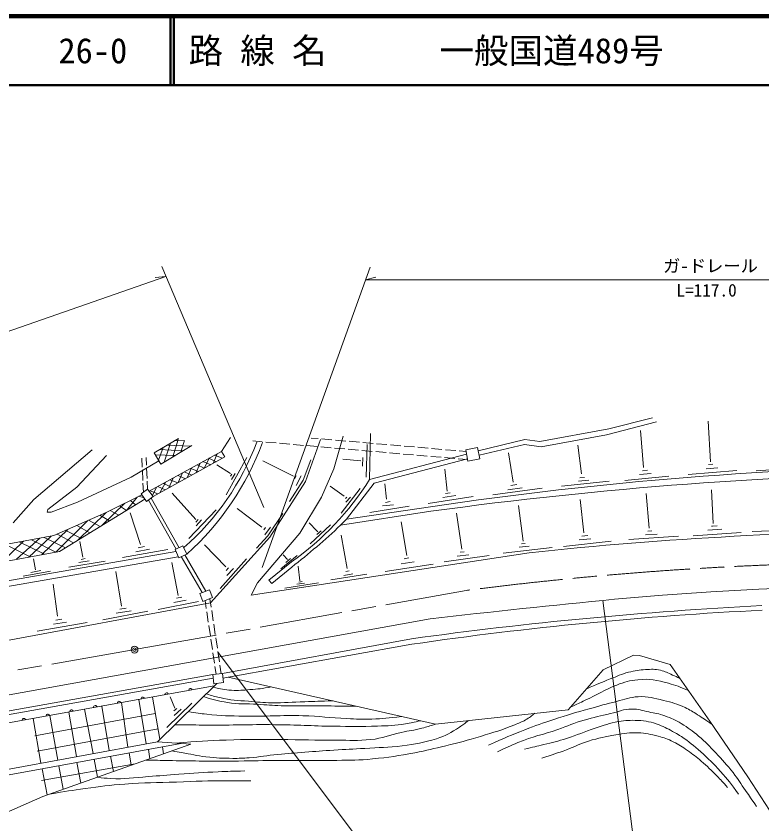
# Model space of a CAD drawing. Units: millimetres, scale not verified. Extents: x 40000 to 680000, y 20000 to 380000.
# Drawn here: x 155396 to 263435, y 263019 to 380000 of the extents above; entities that cross this region are included whole.
import ezdxf
from ezdxf.enums import TextEntityAlignment as Align

# ---------------------------------------------------------------- set-up
doc = ezdxf.new("R2010")
doc.units = ezdxf.units.MM
doc.header["$LTSCALE"] = 1000
doc.header["$PDMODE"] = 32
doc.header["$PDSIZE"] = 500
doc.linetypes.add('CHAIN', pattern=[18.5, 12, -1.5, 3.5, -1.5])
for name, color, linetype, lineweight in [('M-BGD', 7, 'Continuous', 13), ('M-BMK', 2, 'CHAIN', 13), ('M-BMK-SRVR', 3, 'Continuous', 13), ('M-STR-HTXT', 7, 'Continuous', 13), ('M-STR-STRC', 7, 'Continuous', 13), ('M-TTL', 2, 'Continuous', 140), ('M-TTL-LINE', 7, 'Continuous', 50)]:
    doc.layers.add(name, color=color, linetype=linetype, lineweight=lineweight)
doc.layers.add('M-TTL-TXT', color=7, linetype='Continuous')
doc.styles.add('ＭＳ ゴシック', font='')
doc.styles.get('ＭＳ ゴシック').set_extended_font_data('MS Gothic')

msp = doc.modelspace()

# ---------------------------------------------------------------- linework, layer by layer
at = {"layer": 'M-BGD'}
for p, q in [((241278, 320220), (247589, 321825)), ((240929, 319363), (248177, 321256)), ((255981, 315466), (255670, 321354)), ((206600, 312915), (206714, 319561)), ((231272, 318409), (241278, 320220)), ((231442, 317624), (240929, 319363)), ((246298, 314631), (245850, 319979)), ((178905, 318850), (175404, 316775)), ((178093, 316183), (178886, 318682)), ((179793, 318482), (178342, 318517)), ((179257, 316885), (179810, 318564)), ((185129, 316971), (186438, 318955)), ((191055, 318358), (189697, 318476)), ((193048, 318185), (191553, 318315)), ((197299, 312598), (199488, 318707)), ((199159, 318813), (198161, 318900)), ((201151, 318640), (199657, 318770)), ((202772, 319180), (201411, 314438)), ((203144, 318467), (201649, 318597)), ((205136, 318293), (203642, 318423)), ((207129, 318120), (205634, 318250)), ((222347, 317041), (229106, 318681)), ((229106, 318681), (231272, 318409)), ((166416, 317202), (157956, 309983)), ((176006, 315713), (176694, 317540)), ((179548, 317060), (176145, 317214)), ((176339, 315125), (180842, 317840)), ((176818, 315414), (177761, 318172)), ((177270, 317881), (180664, 317733)), ((195040, 318011), (193546, 318141)), ((197033, 317838), (195538, 317968)), ((199025, 317664), (197531, 317794)), ((201018, 317491), (199523, 317621)), ((203010, 317318), (201516, 317448)), ((205003, 317144), (203508, 317274)), ((206995, 316971), (205501, 317101)), ((206102, 313237), (206247, 317984)), ((209121, 317947), (207627, 318077)), ((211114, 317773), (209619, 317903)), ((213106, 317600), (211612, 317730)), ((215099, 317426), (213604, 317556)), ((217091, 317253), (215597, 317383)), ((219083, 317080), (217589, 317210)), ((220579, 316950), (219582, 317036)), ((220532, 317193), (222253, 317526)), ((220846, 315563), (220532, 317193)), ((222253, 317526), (222568, 315895)), ((222470, 316403), (229049, 317966)), ((229049, 317966), (231442, 317624)), ((237287, 313693), (236798, 317887)), ((168487, 316373), (164184, 311781)), ((173659, 314668), (173595, 315986)), ((174280, 314945), (174224, 316087)), ((185129, 316971), (174686, 311184)), ((175247, 310427), (185642, 316162)), ((175404, 316775), (176339, 315125)), ((178368, 316349), (175590, 316446)), ((183398, 316011), (182660, 314517)), ((183321, 315969), (184394, 315474)), ((184502, 316623), (183931, 315218)), ((184135, 316420), (185293, 315969)), ((185642, 316162), (185129, 316971)), ((185803, 310682), (188801, 316066)), ((205576, 314802), (205616, 316090)), ((220655, 316554), (206600, 312915)), ((207256, 312379), (220787, 315873)), ((208988, 316797), (207493, 316928)), ((210980, 316624), (209486, 316754)), ((212972, 316451), (211478, 316581)), ((214965, 316277), (213471, 316407)), ((216957, 316104), (215463, 316234)), ((218950, 315931), (217456, 316061)), ((220807, 315769), (219448, 315887)), ((222568, 315895), (220846, 315563)), ((227382, 312519), (226722, 316756)), ((172050, 313247), (176067, 315604)), ((182078, 315280), (181416, 313830)), ((181611, 315021), (182660, 314517)), ((182443, 315482), (183600, 315035)), ((186447, 313738), (184491, 315001)), ((195590, 313373), (191157, 315588)), ((196980, 312789), (198078, 315737)), ((205340, 315591), (202750, 315840)), ((255718, 315072), (256310, 315111)), ((173752, 312771), (173679, 314269)), ((174372, 313048), (174299, 314546)), ((179503, 313853), (178887, 312435)), ((179742, 313986), (180851, 313519)), ((180175, 313145), (180801, 314572)), ((181838, 314063), (180686, 314509)), ((186456, 313379), (186640, 313668)), ((186579, 312879), (187149, 313765)), ((201411, 314438), (199651, 310321)), ((217866, 311224), (217511, 314409)), ((245732, 313592), (247402, 313763)), ((246153, 314171), (246863, 314237)), ((252753, 313625), (259833, 314191)), ((255350, 314440), (257059, 314572)), ((262613, 314164), (268932, 314541)), ((164270, 309609), (172050, 313247)), ((173835, 311053), (173771, 312371)), ((174447, 311506), (174392, 312648)), ((177021, 312478), (176219, 310963)), ((178154, 313106), (177502, 311671)), ((177654, 312829), (178801, 312387)), ((178855, 313494), (179911, 313000)), ((192147, 304542), (197299, 312598)), ((195021, 309699), (196980, 312789)), ((195718, 312999), (195952, 313408)), ((195948, 312029), (196671, 313423)), ((207256, 312379), (203279, 307137)), ((234408, 311931), (241337, 312654)), ((236867, 312667), (238379, 312772)), ((237077, 313140), (237748, 313180)), ((249979, 313369), (243563, 312751)), ((164184, 311781), (159964, 308534)), ((173505, 310808), (174447, 311506)), ((174447, 311506), (175247, 310427)), ((174829, 311264), (175915, 310795)), ((175739, 311768), (175141, 310569)), ((175906, 311860), (177001, 311395)), ((176747, 312326), (177805, 311838)), ((202907, 310486), (200908, 311919)), ((202499, 308014), (205260, 311604)), ((209044, 310026), (208834, 312248)), ((224450, 310692), (231603, 311651)), ((226620, 311389), (228723, 311691)), ((227054, 312020), (227948, 312151)), ((256124, 311418), (256400, 306507)), ((161659, 302474), (174060, 310060)), ((173601, 310679), (168446, 308126)), ((172932, 310348), (171380, 308420)), ((173164, 310463), (173922, 310245)), ((174305, 309729), (173505, 310808)), ((175247, 310427), (174305, 309729)), ((174941, 310200), (178993, 303000)), ((181447, 307094), (177998, 310913)), ((199651, 310321), (196496, 305115)), ((203104, 310144), (203314, 310355)), ((203143, 309605), (203814, 310328)), ((215066, 309433), (221633, 310438)), ((217225, 310290), (219089, 310586)), ((217590, 310869), (218274, 310961)), ((247119, 305823), (246695, 310869)), ((157956, 309983), (154968, 306611)), ((160450, 308179), (164270, 309609)), ((171151, 309466), (167851, 306262)), ((170382, 309085), (171380, 308420)), ((171945, 309859), (172683, 309217)), ((178568, 302803), (174564, 309921)), ((215441, 308919), (203279, 307137)), ((206625, 308106), (212318, 309040)), ((208479, 309066), (210057, 309237)), ((208900, 309566), (209596, 309684)), ((228833, 303983), (228159, 309144)), ((237659, 305149), (237126, 309994)), ((159964, 308534), (159898, 308179)), ((159898, 308179), (160450, 308179)), ((160872, 304774), (168446, 308126)), ((168446, 308126), (164274, 304074)), ((167543, 307727), (168914, 306912)), ((168994, 308398), (170285, 307750)), ((173415, 303459), (171893, 308051)), ((180409, 304359), (184353, 308520)), ((190979, 305982), (187405, 308684)), ((191871, 304750), (194041, 307965)), ((202398, 306269), (215494, 308288)), ((219962, 302787), (219207, 308032)), ((161147, 302380), (165733, 306926)), ((165869, 306985), (167579, 306095)), ((181430, 306735), (181745, 307103)), ((181500, 306174), (182245, 307041)), ((198943, 305472), (197839, 306637)), ((203279, 307137), (202398, 306269)), ((211977, 301869), (211198, 306763)), ((162900, 305672), (159129, 302008)), ((164772, 304378), (162578, 305529)), ((166059, 305165), (164172, 306234)), ((191277, 305587), (191505, 305938)), ((191444, 304860), (192259, 306008)), ((198004, 303571), (200959, 306322)), ((199118, 305331), (198943, 305472)), ((198952, 304911), (199592, 305480)), ((246896, 305403), (247500, 305442)), ((255616, 305555), (257614, 305700)), ((256116, 306147), (256273, 306147)), ((256273, 306147), (256944, 306186)), ((262042, 305347), (269102, 305662)), ((160872, 304774), (137713, 300515)), ((155459, 301332), (158828, 304398)), ((160489, 304704), (157226, 301657)), ((161147, 302380), (157604, 304173)), ((162547, 303017), (159464, 304515)), ((163696, 303720), (161326, 304975)), ((183532, 295025), (192147, 304542)), ((190195, 302956), (191871, 304750)), ((196496, 305115), (190375, 297936)), ((203335, 300014), (202497, 304806)), ((238645, 304308), (236962, 304150)), ((238211, 304768), (237330, 304663)), ((244161, 304193), (251379, 304706)), ((246554, 304863), (248263, 304969)), ((253473, 304740), (260415, 305214)), ((156466, 303964), (153322, 300938)), ((157435, 301696), (153835, 303480)), ((159484, 302073), (155813, 303844)), ((165076, 301665), (164642, 303900)), ((173086, 302999), (173993, 303196)), ((178413, 302731), (179564, 303265)), ((179564, 303265), (180110, 302086)), ((185768, 300260), (182662, 303425)), ((225967, 302212), (233037, 303040)), ((228255, 303089), (229727, 303260)), ((228610, 303576), (229136, 303628)), ((241590, 303953), (234690, 303181)), ((129350, 293865), (178534, 302470)), ((135923, 297732), (161659, 302474)), ((170828, 301586), (177359, 302776)), ((172718, 302421), (174703, 302802)), ((178958, 301553), (178413, 302731)), ((180110, 302086), (178958, 301553)), ((179843, 301962), (182872, 296721)), ((189458, 296161), (229742, 302290)), ((193727, 299972), (196128, 301900)), ((194717, 301322), (194104, 301996)), ((217424, 300973), (223945, 301880)), ((219304, 301775), (220961, 301985)), ((219725, 302366), (220317, 302432)), ((178890, 301700), (129425, 293133)), ((158190, 299801), (157927, 301392)), ((163012, 300192), (168284, 301060)), ((164497, 300876), (165957, 301112)), ((164800, 301323), (165404, 301441)), ((178892, 296082), (177930, 300883)), ((179327, 301723), (182358, 296521)), ((188786, 301384), (184960, 297085)), ((191991, 298307), (195292, 300959)), ((194480, 300883), (195164, 301436)), ((211188, 300672), (213042, 300988)), ((211635, 301408), (212266, 301527)), ((156428, 298907), (160372, 299604)), ((157532, 299433), (158978, 299709)), ((170679, 294562), (169841, 299562)), ((185827, 299708), (186163, 300102)), ((185926, 298998), (186892, 300023)), ((195325, 300217), (192417, 297828)), ((196516, 298219), (196249, 300356)), ((203138, 299554), (203651, 299659)), ((208874, 299568), (215829, 300606)), ((191991, 298307), (192417, 297828)), ((200982, 298344), (206202, 299186)), ((202862, 298975), (204177, 299252)), ((161380, 293120), (160749, 297755)), ((190375, 297936), (189458, 296161)), ((194312, 297171), (199189, 297921)), ((196078, 297710), (197194, 297891)), ((196358, 298043), (196814, 298114)), ((181986, 296377), (183409, 296929)), ((182433, 295226), (181986, 296377)), ((183409, 296929), (183855, 295778)), ((183532, 295025), (120304, 283302)), ((175965, 294049), (181793, 295214)), ((178261, 295057), (180032, 295416)), ((178647, 295688), (179409, 295837)), ((183855, 295778), (182433, 295226)), ((182766, 295355), (182936, 294220)), ((183475, 295630), (183660, 294398)), ((167958, 292590), (174479, 293826)), ((169890, 293537), (172060, 293892)), ((170403, 294115), (171350, 294260)), ((183011, 293726), (183233, 292243)), ((183734, 293904), (183957, 292420)), ((127672, 276867), (215382, 292719)), ((161163, 292529), (161992, 292686)), ((158452, 290931), (165670, 292203)), ((160789, 291937), (162682, 292233)), ((183308, 291748), (183531, 290265)), ((184031, 291926), (184254, 290443)), ((183605, 289770), (183828, 288287)), ((184328, 289948), (184551, 288465)), ((185277, 284779), (212696, 289832)), ((212725, 289033), (185346, 284137)), ((183902, 287793), (184125, 286309)), ((184626, 287970), (184849, 286487)), ((240454, 285334), (244861, 287464)), ((244861, 287464), (245685, 287420)), ((245685, 287420), (250142, 286098)), ((184199, 285815), (184370, 284680)), ((184923, 285993), (185108, 284760)), ((250142, 286098), (255881, 277892)), ((133375, 275683), (183873, 284626)), ((183873, 284626), (185277, 284779)), ((184016, 283319), (183873, 284626)), ((185277, 284779), (185419, 283472)), ((186102, 284272), (216158, 277473)), ((235365, 279551), (240454, 285334)), ((183929, 284119), (133572, 275111)), ((175871, 274915), (184476, 283369)), ((185419, 283472), (184016, 283319)), ((174237, 274614), (173186, 281034)), ((175143, 281385), (176222, 275260)), ((178384, 279750), (177731, 281426)), ((165297, 279619), (166544, 273196)), ((167788, 280066), (168887, 273628)), ((171585, 274125), (170638, 280577)), ((177221, 276951), (180830, 280501)), ((178253, 279364), (178682, 279723)), ((178305, 278733), (179296, 279609)), ((158107, 275760), (175561, 279014)), ((160288, 278720), (161443, 272256)), ((164118, 272749), (163031, 279212)), ((216158, 277473), (235365, 279551)), ((157841, 278281), (158970, 271800)), ((255881, 277892), (261413, 269816)), ((158456, 273568), (175953, 276789)), ((175871, 274915), (127144, 265935)), ((180697, 274547), (175871, 274915)), ((126650, 265085), (179239, 274658)), ((159244, 266980), (180697, 274547)), ((174566, 273807), (174764, 272455)), ((176589, 274176), (176741, 273152)), ((169088, 272810), (169525, 270606)), ((171780, 273300), (172070, 271504)), ((172643, 271706), (159054, 269311)), ((161560, 271440), (162215, 268028)), ((164193, 271919), (164775, 268931)), ((166718, 272379), (167165, 269774)), ((159150, 271001), (159867, 267200)), ((261413, 269816), (264565, 264993)), ((151102, 263371), (159244, 266980))]:
    msp.add_line(p, q, dxfattribs=at)
msp.add_lwpolyline([(184090, 282990), (119308, 271368), (108905, 268617), (96303, 264712), (82587, 259871)], dxfattribs=at)
for centre, radius, start, end in [((155137, 331281), 37426, 310.97139, 339.7227), ((153671, 331819), 39788, 311.64313, 340.07366), ((293913, -209834), 524655, 90.42632, 98.60185), ((296776, -281808), 595668, 90.64938, 97.84275), ((171176, 335094), 41794, 305.24162, 327.95011), ((138258, 374068), 93331, 307.69459, 313.41151), ((291068, -277036), 582562, 90.18838, 96.0427), ((289363, -238550), 536187, 83.1218, 95.05725), ((419725, -1508307), 1812582, 95.62383, 96.47303), ((294878, -306616), 602083, 92.99361, 97.8452), ((290130, -244070), 538692, 92.83716, 98.26138), ((177200, 281754), 250, 10.17127, 190.17127), ((180645, 282372), 250, 10.17127, 190.17127), ((170310, 280518), 250, 10.17127, 190.17127), ((173755, 281136), 250, 10.17127, 190.17127), ((166865, 279900), 250, 10.17127, 190.17127), ((159975, 278664), 250, 10.17127, 190.17127), ((163420, 279282), 250, 10.17127, 190.17127), ((156530, 278046), 250, 10.17127, 190.17127)]:
    msp.add_arc(centre, radius, start, end, dxfattribs=at)
for points, knots in [([(237995, 282540), (239651, 283270), (240095, 283475), (241469, 284004), (242502, 284402), (243057, 284707), (244132, 284971), (245079, 285203), (245623, 285321), (246597, 285365), (247429, 285403), (247917, 285453), (248727, 285256), (249448, 285082), (249823, 284878), (250502, 284576), (250919, 284391), (251061, 284326), (251557, 284075)], [0, 0, 0, 0, 1, 1, 1, 2, 2, 2, 3, 3, 3, 4, 4, 4, 5, 5, 5, 6, 6, 6, 6]), ([(235683, 279912), (236739, 280395), (237009, 280522), (237856, 280919), (239649, 281759), (240581, 282393), (242422, 283123), (243567, 283577), (244255, 283758), (245479, 283892), (247206, 284081), (248221, 283836), (249897, 283379), (251054, 283064), (251510, 282900), (252781, 282324)], [0, 0, 0, 0, 1, 1, 1, 2, 2, 2, 3, 3, 3, 4, 4, 4, 5, 5, 5, 5]), ([(183908, 282812), (185129, 282536), (185533, 282443), (186593, 282374), (187639, 282306), (188230, 282378), (189275, 282453), (190501, 282541), (190926, 282616), (192396, 282848)], [0, 0, 0, 0, 1, 1, 1, 2, 2, 2, 3, 3, 3, 3]), ([(182520, 281448), (184095, 280958), (184615, 280819), (185994, 280589), (187689, 280307), (188670, 280440), (190385, 280339), (191721, 280261), (192467, 280169), (193804, 280129), (196154, 280059), (197471, 280103), (199822, 280093), (201708, 280084), (202299, 280082), (204651, 280076)], [0, 0, 0, 0, 1, 1, 1, 2, 2, 2, 3, 3, 3, 4, 4, 4, 5, 5, 5, 5]), ([(182934, 281854), (183841, 281551), (184130, 281483), (184910, 281296), (186496, 280917), (187428, 280913), (189052, 280770), (190371, 280654), (191110, 280559), (192433, 280546), (194301, 280526), (195346, 280648), (197213, 280708), (198812, 280759), (199313, 280774), (201306, 280833)], [0, 0, 0, 0, 1, 1, 1, 2, 2, 2, 3, 3, 3, 4, 4, 4, 5, 5, 5, 5]), ([(223850, 274421), (226339, 275529), (227013, 275842), (229086, 276640), (230713, 277266), (231633, 277597), (233287, 278149), (235277, 278813), (236415, 279115), (238434, 279687), (239977, 280124), (240840, 280375), (242398, 280752), (243616, 281047), (244283, 281363), (245534, 281433), (246980, 281513), (247796, 281244), (249202, 280900), (250444, 280596), (251140, 280385), (252308, 279865), (253051, 279534), (253421, 279256), (254113, 278829), (254958, 278308), (255232, 278105), (256217, 277401)], [0, 0, 0, 0, 1, 1, 1, 2, 2, 2, 3, 3, 3, 4, 4, 4, 5, 5, 5, 6, 6, 6, 7, 7, 7, 8, 8, 8, 9, 9, 9, 9]), ([(225136, 273440), (226502, 274131), (226922, 274309), (228095, 274801), (230283, 275718), (231630, 275900), (233873, 276674), (235375, 277193), (236173, 277613), (237699, 278055), (239176, 278482), (240026, 278638), (241525, 278982), (242724, 279256), (243372, 279643), (244602, 279652), (245567, 279659), (246092, 279431), (247037, 279233), (247961, 279040), (248497, 278981), (249384, 278661), (250347, 278314), (250872, 278062), (251751, 277537), (252795, 276912), (253353, 276506), (254280, 275718), (255305, 274845), (255819, 274288), (256745, 273312), (257774, 272228), (258344, 271610), (259265, 270432), (260028, 269456), (260373, 268848), (261079, 267829), (261697, 266937), (261891, 266656), (262657, 265541)], [0, 0, 0, 0, 1, 1, 1, 2, 2, 2, 3, 3, 3, 4, 4, 4, 5, 5, 5, 6, 6, 6, 7, 7, 7, 8, 8, 8, 9, 9, 9, 10, 10, 10, 11, 11, 11, 12, 12, 12, 13, 13, 13, 13]), ([(174222, 272263), (176087, 272213), (176561, 272200), (178061, 272173), (179571, 272144), (180416, 272130), (181926, 272120), (184153, 272104), (185400, 272105), (187627, 272118), (189857, 272131), (191106, 272187), (193336, 272207), (196664, 272236), (198529, 272129), (201856, 272207), (203879, 272254), (205020, 272200), (207033, 272414), (209432, 272670), (210771, 272874), (213142, 273324), (214910, 273659), (215892, 273895), (217638, 274330), (219613, 274821), (220723, 275089), (222667, 275690), (224626, 276296), (225743, 276594), (227644, 277362), (228258, 277610), (228605, 277748), (229183, 278072), (229784, 278409), (230085, 278640), (230539, 279029)], [0, 0, 0, 0, 1, 1, 1, 2, 2, 2, 3, 3, 3, 4, 4, 4, 5, 5, 5, 6, 6, 6, 7, 7, 7, 8, 8, 8, 9, 9, 9, 10, 10, 10, 11, 11, 11, 12, 12, 12, 12]), ([(180313, 279279), (181588, 279053), (181959, 279011), (183020, 278885), (185124, 278635), (186319, 278671), (188437, 278622), (191755, 278544), (193616, 278777), (196934, 278678), (199434, 278603), (200825, 278372), (203324, 278264), (204735, 278203), (205528, 278152), (206940, 278190), (208637, 278234), (209237, 278324), (211270, 278579)], [0, 0, 0, 0, 1, 1, 1, 2, 2, 2, 3, 3, 3, 4, 4, 4, 5, 5, 5, 6, 6, 6, 6]), ([(220947, 277991), (220355, 277513), (220153, 277384), (219620, 277029), (218403, 276218), (217672, 275782), (216278, 275343), (214398, 274751), (213287, 274594), (211334, 274330), (209222, 274045), (208018, 274082), (205891, 273949), (204144, 273840), (203164, 273815), (201417, 273703), (199778, 273597), (198861, 273514), (197223, 273387), (195687, 273268), (194825, 273228), (193292, 273071), (191667, 272906), (190766, 272719), (189137, 272585), (188231, 272511), (187720, 272503), (186810, 272506), (185281, 272511), (184420, 272548), (182902, 272730), (181505, 272897), (180739, 273110), (179352, 273348), (178811, 273440), (178641, 273470), (177966, 273584)], [0, 0, 0, 0, 1, 1, 1, 2, 2, 2, 3, 3, 3, 4, 4, 4, 5, 5, 5, 6, 6, 6, 7, 7, 7, 8, 8, 8, 9, 9, 9, 10, 10, 10, 11, 11, 11, 12, 12, 12, 12]), ([(178381, 277381), (180674, 277340), (181264, 277338), (183111, 277324), (186901, 277297), (189024, 277417), (192814, 277383), (196189, 277354), (198078, 277200), (201452, 277154), (203913, 277121), (205294, 277105), (207753, 277184), (209335, 277235), (210231, 277238), (211791, 277499), (212664, 277646), (212979, 277701), (214011, 277959)], [0, 0, 0, 0, 1, 1, 1, 2, 2, 2, 3, 3, 3, 4, 4, 4, 5, 5, 5, 6, 6, 6, 6]), ([(178456, 274718), (181995, 274988), (182954, 275057), (185843, 275157), (188884, 275263), (190590, 275218), (193633, 275217), (196834, 275215), (198626, 275115), (201827, 275128), (203760, 275136), (204851, 275034), (206775, 275224), (208535, 275398), (209455, 275883), (211183, 276259), (212352, 276514), (213028, 276564), (214184, 276874), (214962, 277083), (215231, 277162), (216158, 277473)], [0, 0, 0, 0, 1, 1, 1, 2, 2, 2, 3, 3, 3, 4, 4, 4, 5, 5, 5, 6, 6, 6, 7, 7, 7, 7]), ([(260073, 267296), (258901, 268899), (258553, 269381), (257450, 270610), (256392, 271789), (255744, 272403), (254571, 273469), (253543, 274403), (252924, 274886), (251770, 275658), (251400, 275906), (251182, 276029), (250789, 276240), (249925, 276705), (249463, 277026), (248541, 277364), (247382, 277790), (246677, 277935), (245445, 277995), (244360, 278049), (243741, 277997), (242669, 277818), (241312, 277592), (240587, 277290), (239277, 276871), (237640, 276348), (236780, 275888), (235140, 275377), (233863, 274980), (233125, 274833), (231827, 274510), (230735, 274238), (230385, 274155), (229026, 273839)], [0, 0, 0, 0, 1, 1, 1, 2, 2, 2, 3, 3, 3, 4, 4, 4, 5, 5, 5, 6, 6, 6, 7, 7, 7, 8, 8, 8, 9, 9, 9, 10, 10, 10, 11, 11, 11, 11]), ([(231551, 272538), (233273, 273088), (233739, 273234), (235120, 273741), (236387, 274205), (237049, 274597), (238335, 275003), (239841, 275478), (240721, 275636), (242279, 275890), (243517, 276092), (244222, 276275), (245474, 276206), (246639, 276141), (247290, 276001), (248418, 275703), (249296, 275470), (249786, 275304), (250607, 274914), (251455, 274511), (251883, 274190), (252653, 273652), (253468, 273083), (253907, 272737), (254665, 272094), (255587, 271309), (256069, 270827), (256918, 269964), (257541, 269331), (257745, 269114), (258476, 268307)], [0, 0, 0, 0, 1, 1, 1, 2, 2, 2, 3, 3, 3, 4, 4, 4, 5, 5, 5, 6, 6, 6, 7, 7, 7, 8, 8, 8, 9, 9, 9, 10, 10, 10, 10]), ([(167165, 269774), (168042, 269644), (168317, 269637), (169058, 269586), (171192, 269439), (172394, 269713), (174527, 269862), (176259, 269983), (177227, 270092), (178958, 270217), (181188, 270377), (182437, 270467), (184671, 270559), (186184, 270621), (186674, 270637), (188546, 270677)], [0, 0, 0, 0, 1, 1, 1, 2, 2, 2, 3, 3, 3, 4, 4, 4, 5, 5, 5, 5]), ([(160245, 267333), (162723, 267748), (163383, 267854), (165404, 268128), (167639, 268431), (168893, 268609), (171143, 268779), (174060, 268998), (175703, 268981), (178627, 269075), (181524, 269167), (183147, 269267), (186045, 269267), (187351, 269267), (187776, 269269), (189388, 269237)], [0, 0, 0, 0, 1, 1, 1, 2, 2, 2, 3, 3, 3, 4, 4, 4, 5, 5, 5, 5])]:
    msp.add_open_spline(points, degree=3, knots=knots, dxfattribs=at)
at = {"layer": 'M-BMK'}
for p, q in [((172549, 288251), (220572, 296823)), ((124090, 279845), (172549, 288251))]:
    msp.add_line(p, q, dxfattribs=at)
msp.add_arc((284294, -197318), 498233, 91.47353, 97.34806, dxfattribs=at)
at = {"layer": 'M-BMK-SRVR'}
msp.add_circle((172549, 288251), 500, dxfattribs=at)
msp.add_point((172549, 288251), dxfattribs=at)
at = {"layer": 'M-STR-HTXT'}
for p, q in [((176491, 343732), (191291, 308845)), ((206663, 343632), (191038, 300168)), ((60683, 301773), (177099, 342297)), ((177099, 342297), (175560, 342158)), ((206013, 341826), (207513, 342201)), ((206013, 341826), (308073, 341826)), ((207008, 258134), (184643, 287854))]:
    msp.add_line(p, q, dxfattribs=at)
at = {"layer": 'M-STR-STRC'}
msp.add_line((245594, 254873), (240387, 295381), dxfattribs=at)
at = {"layer": 'M-TTL'}
msp.add_line((680000, 380000), (40000, 380000), dxfattribs=at)
at = {"layer": 'M-TTL-LINE'}
for p, q in [((177750, 380000), (177750, 370000)), ((178250, 380000), (178250, 370000)), ((40000, 370000), (680000, 370000))]:
    msp.add_line(p, q, dxfattribs=at)

# ---------------------------------------------------------------- texts
at = {"layer": 'M-STR-HTXT', "style": 'ＭＳ ゴシック'}
for s, p in [('ガ-ドレール', (249114, 342362)), ('L=117.0', (251063, 338838))]:
    msp.add_text(s, height=1833, dxfattribs=at).set_placement(p, align=Align.BOTTOM_LEFT)
at = {"layer": 'M-TTL-TXT', "style": 'ＭＳ ゴシック'}
for s, p in [('26-0', (161521, 375000)), ('路 線 名', (180380, 375000)), ('一般国道489号', (216734, 375000))]:
    msp.add_text(s, height=3666, dxfattribs=at).set_placement(p, align=Align.MIDDLE_LEFT)

doc.saveas('drawing.dxf')
